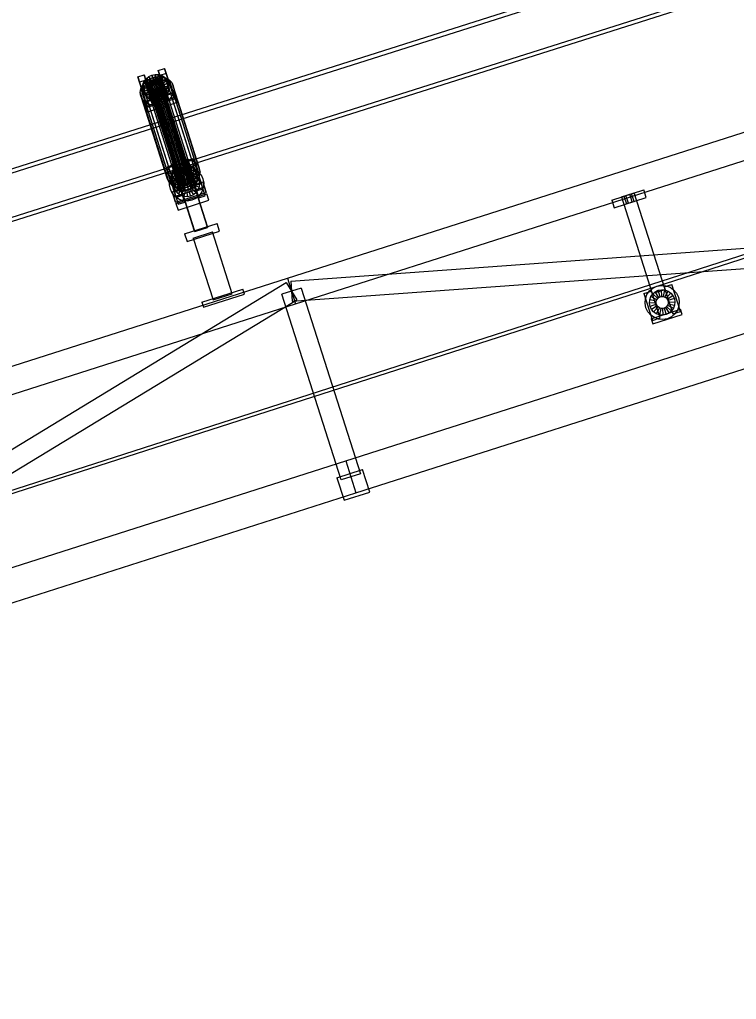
# Model space of a CAD drawing. Header units: millimetres. Extents: x -1970 to 34302, y -65268 to 6837.
# Drawn here: x 5362 to 6428, y 731 to 2188 of the extents above; entities that cross this region are included whole.
import ezdxf

# ---------------------------------------------------------------- set-up
doc = ezdxf.new("R2010")
doc.units = ezdxf.units.MM
doc.layers.add('COTAS_P', color=1, linetype='Continuous', lineweight=0)
doc.layers.add('lateral_C01', color=7, linetype='Continuous', lineweight=0)
doc.dimstyles.new('R19_100', dxfattribs={"dimtxt": 250, "dimasz": 150, "dimexe": 150, "dimexo": 80, "dimgap": 100, "dimtad": 1, "dimtih": 1, "dimtoh": 1, "dimdsep": 46, "dimcen": 0.09, "dimadec": 0, "dimazin": 0, "dimtfac": 1, "dimtdec": 4, "dimtofl": 0, "dimtmove": 0, "dimatfit": 3, "dimfxl": 1, "dimtolj": 1, "dimtzin": 0, "dimarcsym": 0})

# ---------------------------------------------------------------- blocks, each defined once
blk = doc.blocks.new('*D0')
at = {"layer": 'COTAS_P', "color": 0, "lineweight": -2, "transparency": 16777216}
for p, q in [((10965.3, 3566.3), (10670, 4490.2)), ((1814.1, 1503), (10572.8, 4301.7)), ((1920.8, 676.2), (1625.5, 1600.2))]:
    blk.add_line(p, q, dxfattribs=at)
at = {"layer": 'COTAS_P', "color": 0, "transparency": 16777216}
for points in [[(10565.2, 4325.5), (10580.4, 4277.9), (10715.7, 4347.4)], [(1806.5, 1526.8), (1821.7, 1479.1), (1671.2, 1457.3)]]:
    blk.add_solid(points, dxfattribs=at)
at = {"layer": 'Defpoints', "color": 0, "transparency": 16777216}
for p in [(10715.7, 4347.4), (10989.6, 3490.1), (1945.1, 600)]:
    blk.add_point(p, dxfattribs=at)

msp = doc.modelspace()

# ---------------------------------------------------------------- linework, layer by layer
at = {"layer": 'lateral_C01'}
for p, q in [((2005.168, 413.212), (11044.69, 3318.69)), ((2006.698, 408.451), (11046.22, 3313.93)), ((6513.744, 2335.635), (5579.735, 2038.939)), ((5581.551, 2033.22), (6515.561, 2329.917)), ((5600.573, 1973.34), (6534.582, 2270.036)), ((6536.399, 2264.318), (5602.389, 1967.621)), ((5759.904, 1803.218), (6902.966, 2168.47)), ((5772.079, 1765.116), (6915.141, 2130.368)), ((5567.92, 2112.306), (5577.446, 2115.349)), ((5570.352, 2104.652), (5567.92, 2112.306)), ((5567.92, 2112.306), (5579.92, 2074.862)), ((5577.446, 2115.349), (5579.877, 2107.696)), ((5589.445, 2077.906), (5577.446, 2115.349)), ((5537.439, 2102.566), (5546.964, 2105.609)), ((5539.87, 2094.912), (5537.439, 2102.566)), ((5537.439, 2102.566), (5549.438, 2065.122)), ((5549.395, 2097.956), (5539.87, 2094.912)), ((5546.964, 2105.609), (5549.395, 2097.956)), ((5558.964, 2068.166), (5546.964, 2105.609)), ((5547.21, 2096.86), (5550.203, 2100.413)), ((5548.548, 2095.016), (5553.749, 2098.86)), ((5549.395, 2097.956), (5561.395, 2060.512)), ((5550.203, 2100.413), (5554.094, 2103.289)), ((5557.131, 2095.179), (5550.203, 2100.413)), ((5550.203, 2100.413), (5552.287, 2093.853)), ((5553.749, 2098.86), (5559.794, 2101.537)), ((5553.749, 2098.86), (5592.82, 1975.862)), ((5554.094, 2103.289), (5558.616, 2105.291)), ((5558.974, 2096.542), (5554.094, 2103.289)), ((5554.094, 2103.289), (5556.177, 2096.729)), ((5560.7, 2098.731), (5556.177, 2096.729)), ((5558.616, 2105.291), (5563.462, 2106.282)), ((5561.116, 2097.49), (5558.616, 2105.291)), ((5558.616, 2105.291), (5560.7, 2098.731)), ((5558.626, 2097.635), (5560.768, 2098.583)), ((5559.794, 2101.537), (5566.273, 2102.862)), ((5559.794, 2101.537), (5598.866, 1978.538)), ((5565.546, 2099.722), (5560.7, 2098.731)), ((5560.7, 2098.731), (5563.2, 2090.93)), ((5560.768, 2098.583), (5563.064, 2099.053)), ((5560.768, 2098.583), (5606.091, 1955.905)), ((5563.411, 2097.96), (5561.116, 2097.49)), ((5563.064, 2099.053), (5565.356, 2099.012)), ((5563.064, 2099.053), (5608.387, 1956.375)), ((5563.411, 2097.96), (5563.462, 2106.282)), ((5565.704, 2097.919), (5563.411, 2097.96)), ((5565.495, 2091.4), (5563.411, 2097.96)), ((5563.462, 2106.282), (5568.302, 2106.196)), ((5563.462, 2106.282), (5565.546, 2099.722)), ((5565.356, 2099.012), (5567.489, 2098.464)), ((5565.356, 2099.012), (5610.679, 1956.334)), ((5565.546, 2099.722), (5565.495, 2091.4)), ((5570.385, 2099.637), (5565.546, 2099.722)), ((5565.704, 2097.919), (5568.302, 2106.196)), ((5567.837, 2097.371), (5565.704, 2097.919)), ((5567.788, 2091.359), (5565.704, 2097.919)), ((5566.273, 2102.862), (5572.743, 2102.748)), ((5566.273, 2102.862), (5605.344, 1979.864)), ((5567.489, 2098.464), (5569.318, 2097.445)), ((5567.489, 2098.464), (5612.812, 1955.786)), ((5570.385, 2099.637), (5567.788, 2091.359)), ((5567.837, 2097.371), (5572.805, 2105.039)), ((5568.302, 2106.196), (5572.805, 2105.039)), ((5568.302, 2106.196), (5570.385, 2099.637)), ((5569.665, 2096.352), (5576.665, 2102.888)), ((5574.888, 2098.479), (5569.921, 2090.811)), ((5579.877, 2107.696), (5570.352, 2104.652)), ((5582.351, 2067.209), (5570.352, 2104.652)), ((5574.888, 2098.479), (5570.385, 2099.637)), ((5571.064, 2094.932), (5579.618, 2099.891)), ((5572.743, 2102.748), (5578.763, 2101.2)), ((5572.743, 2102.748), (5611.814, 1979.749)), ((5572.805, 2105.039), (5576.665, 2102.888)), ((5572.805, 2105.039), (5574.888, 2098.479)), ((5578.748, 2096.328), (5574.888, 2098.479)), ((5576.665, 2102.888), (5579.618, 2099.891)), ((5576.665, 2102.888), (5578.748, 2096.328)), ((5578.763, 2101.2), (5583.923, 2098.325)), ((5578.763, 2101.2), (5617.834, 1978.202)), ((5579.618, 2099.891), (5581.464, 2096.252)), ((5579.618, 2099.891), (5581.702, 2093.331)), ((5579.877, 2107.696), (5591.876, 2070.253)), ((5583.923, 2098.325), (5587.871, 2094.319)), ((5583.923, 2098.325), (5622.994, 1975.327)), ((5551.869, 2057.469), (5539.87, 2094.912)), ((5541.13, 2079.383), (5542.016, 2084.934)), ((5542.016, 2084.934), (5544.546, 2090.266)), ((5542.016, 2084.934), (5581.087, 1961.936)), ((5544.546, 2090.266), (5548.548, 2095.016)), ((5544.546, 2090.266), (5583.617, 1967.268)), ((5544.655, 2088.719), (5545.317, 2092.871)), ((5554.502, 2089.64), (5544.655, 2088.719)), ((5544.655, 2088.719), (5546.738, 2082.159)), ((5545.267, 2084.686), (5544.655, 2088.719)), ((5554.793, 2087.73), (5545.267, 2084.686)), ((5545.267, 2084.686), (5547.351, 2078.126)), ((5547.113, 2081.047), (5545.267, 2084.686)), ((5545.317, 2092.871), (5547.21, 2096.86)), ((5554.816, 2091.607), (5545.317, 2092.871)), ((5545.317, 2092.871), (5547.401, 2086.312)), ((5547.401, 2086.312), (5546.738, 2082.159)), ((5555.667, 2086.006), (5547.113, 2081.047)), ((5555.713, 2093.496), (5547.21, 2096.86)), ((5547.21, 2096.86), (5549.293, 2090.3)), ((5549.293, 2090.3), (5547.401, 2086.312)), ((5547.401, 2086.312), (5556.9, 2085.047)), ((5548.548, 2095.016), (5587.619, 1972.018)), ((5552.287, 2093.853), (5549.293, 2090.3)), ((5549.293, 2090.3), (5557.797, 2086.937)), ((5557.066, 2084.586), (5550.067, 2078.05)), ((5556.177, 2096.729), (5552.287, 2093.853)), ((5552.287, 2093.853), (5559.215, 2088.62)), ((5558.895, 2083.568), (5553.927, 2075.899)), ((5554.155, 2090.733), (5554.469, 2092.7)), ((5554.445, 2088.823), (5554.155, 2090.733)), ((5554.155, 2090.733), (5599.478, 1948.056)), ((5555.32, 2087.099), (5554.445, 2088.823)), ((5554.445, 2088.823), (5599.768, 1946.145)), ((5554.469, 2092.7), (5555.365, 2094.59)), ((5554.469, 2092.7), (5599.792, 1950.023)), ((5554.816, 2091.607), (5554.502, 2089.64)), ((5556.586, 2083.08), (5554.502, 2089.64)), ((5554.502, 2089.64), (5554.793, 2087.73)), ((5556.876, 2081.17), (5554.793, 2087.73)), ((5554.793, 2087.73), (5555.667, 2086.006)), ((5555.713, 2093.496), (5554.816, 2091.607)), ((5556.9, 2085.047), (5554.816, 2091.607)), ((5556.719, 2085.68), (5555.32, 2087.099)), ((5555.32, 2087.099), (5600.643, 1944.421)), ((5555.365, 2094.59), (5556.783, 2096.273)), ((5555.365, 2094.59), (5600.688, 1951.912)), ((5557.751, 2079.446), (5555.667, 2086.006)), ((5555.667, 2086.006), (5557.066, 2084.586)), ((5557.131, 2095.179), (5555.713, 2093.496)), ((5557.797, 2086.937), (5555.713, 2093.496)), ((5556.177, 2096.729), (5561.057, 2089.982)), ((5556.586, 2083.08), (5556.9, 2085.047)), ((5558.547, 2084.661), (5556.719, 2085.68)), ((5556.719, 2085.68), (5602.042, 1943.002)), ((5556.783, 2096.273), (5558.626, 2097.635)), ((5556.783, 2096.273), (5602.106, 1953.595)), ((5556.9, 2085.047), (5557.797, 2086.937)), ((5559.15, 2078.026), (5557.066, 2084.586)), ((5557.066, 2084.586), (5558.895, 2083.568)), ((5558.974, 2096.542), (5557.131, 2095.179)), ((5559.215, 2088.62), (5557.131, 2095.179)), ((5557.797, 2086.937), (5559.215, 2088.62)), ((5560.68, 2084.113), (5558.547, 2084.661)), ((5558.547, 2084.661), (5603.87, 1941.983)), ((5558.626, 2097.635), (5603.949, 1954.957)), ((5560.978, 2077.008), (5558.895, 2083.568)), ((5558.895, 2083.568), (5561.028, 2083.019)), ((5561.116, 2097.49), (5558.974, 2096.542)), ((5561.057, 2089.982), (5558.974, 2096.542)), ((5559.215, 2088.62), (5561.057, 2089.982)), ((5562.973, 2084.072), (5560.68, 2084.113)), ((5560.68, 2084.113), (5606.003, 1941.435)), ((5561.057, 2089.982), (5563.2, 2090.93)), ((5563.2, 2090.93), (5561.116, 2097.49)), ((5565.268, 2084.542), (5562.973, 2084.072)), ((5562.973, 2084.072), (5608.296, 1941.394)), ((5563.2, 2090.93), (5565.495, 2091.4)), ((5563.32, 2082.979), (5565.615, 2083.448)), ((5567.41, 2085.49), (5565.268, 2084.542)), ((5565.268, 2084.542), (5610.591, 1941.864)), ((5565.495, 2091.4), (5567.788, 2091.359)), ((5565.615, 2083.448), (5567.758, 2084.397)), ((5565.615, 2083.448), (5568.115, 2075.648)), ((5567.699, 2076.889), (5565.615, 2083.448)), ((5569.253, 2086.852), (5567.41, 2085.49)), ((5567.41, 2085.49), (5612.733, 1942.812)), ((5567.758, 2084.397), (5569.601, 2085.759)), ((5567.758, 2084.397), (5572.638, 2077.649)), ((5569.841, 2077.837), (5567.758, 2084.397)), ((5567.788, 2091.359), (5569.921, 2090.811)), ((5569.665, 2096.352), (5567.837, 2097.371)), ((5569.921, 2090.811), (5567.837, 2097.371)), ((5570.671, 2088.535), (5569.253, 2086.852)), ((5569.253, 2086.852), (5614.576, 1944.174)), ((5569.318, 2097.445), (5570.717, 2096.026)), ((5569.318, 2097.445), (5614.641, 1954.767)), ((5569.601, 2085.759), (5571.019, 2087.442)), ((5569.601, 2085.759), (5576.528, 2080.525)), ((5571.684, 2079.199), (5569.601, 2085.759)), ((5571.064, 2094.932), (5569.665, 2096.352)), ((5571.749, 2089.792), (5569.665, 2096.352)), ((5569.921, 2090.811), (5571.749, 2089.792)), ((5571.568, 2090.424), (5570.671, 2088.535)), ((5570.671, 2088.535), (5615.994, 1945.857)), ((5570.717, 2096.026), (5571.591, 2094.302)), ((5570.717, 2096.026), (5616.04, 1953.348)), ((5571.019, 2087.442), (5571.915, 2089.331)), ((5571.019, 2087.442), (5579.522, 2084.078)), ((5573.102, 2080.882), (5571.019, 2087.442)), ((5571.939, 2093.208), (5571.064, 2094.932)), ((5573.148, 2088.372), (5571.064, 2094.932)), ((5571.881, 2092.391), (5571.568, 2090.424)), ((5571.568, 2090.424), (5616.891, 1947.747)), ((5571.591, 2094.302), (5571.881, 2092.391)), ((5616.914, 1951.624), (5571.591, 2094.302)), ((5578.748, 2096.328), (5571.749, 2089.792)), ((5571.749, 2089.792), (5573.148, 2088.372)), ((5571.881, 2092.391), (5617.204, 1949.714)), ((5571.915, 2089.331), (5572.229, 2091.298)), ((5571.915, 2089.331), (5581.414, 2088.067)), ((5573.999, 2082.771), (5571.915, 2089.331)), ((5581.464, 2096.252), (5571.939, 2093.208)), ((5571.939, 2093.208), (5574.022, 2086.649)), ((5572.229, 2091.298), (5571.939, 2093.208)), ((5572.229, 2091.298), (5582.077, 2092.219)), ((5574.313, 2084.738), (5572.229, 2091.298)), ((5581.702, 2093.331), (5573.148, 2088.372)), ((5573.148, 2088.372), (5574.022, 2086.649)), ((5574.313, 2084.738), (5573.999, 2082.771)), ((5574.022, 2086.649), (5583.548, 2089.692)), ((5574.022, 2086.649), (5574.313, 2084.738)), ((5584.161, 2085.659), (5574.313, 2084.738)), ((5579.522, 2084.078), (5576.528, 2080.525)), ((5581.702, 2093.331), (5578.748, 2096.328)), ((5581.414, 2088.067), (5579.522, 2084.078)), ((5579.522, 2084.078), (5581.606, 2077.518)), ((5582.077, 2092.219), (5581.414, 2088.067)), ((5581.414, 2088.067), (5583.498, 2081.507)), ((5583.548, 2089.692), (5581.464, 2096.252)), ((5581.464, 2096.252), (5582.077, 2092.219)), ((5583.548, 2089.692), (5581.702, 2093.331)), ((5582.077, 2092.219), (5584.161, 2085.659)), ((5583.498, 2081.507), (5584.161, 2085.659)), ((5584.161, 2085.659), (5583.548, 2089.692)), ((5587.871, 2094.319), (5590.339, 2089.454)), ((5587.871, 2094.319), (5626.942, 1971.32)), ((5591.158, 2084.062), (5590.272, 2078.511)), ((5590.339, 2089.454), (5591.158, 2084.062)), ((5629.41, 1966.456), (5590.339, 2089.454)), ((5591.158, 2084.062), (5630.229, 1961.064)), ((5541.949, 2073.991), (5541.13, 2079.383)), ((5541.13, 2079.383), (5580.202, 1956.385)), ((5544.417, 2069.127), (5541.949, 2073.991)), ((5541.949, 2073.991), (5581.021, 1950.993)), ((5548.366, 2065.12), (5544.417, 2069.127)), ((5544.417, 2069.127), (5583.488, 1946.128)), ((5546.08, 2065.769), (5591.803, 2080.379)), ((5546.738, 2082.159), (5556.586, 2083.08)), ((5546.738, 2082.159), (5547.351, 2078.126)), ((5547.113, 2081.047), (5549.197, 2074.487)), ((5550.067, 2078.05), (5547.113, 2081.047)), ((5547.351, 2078.126), (5556.876, 2081.17)), ((5547.351, 2078.126), (5549.197, 2074.487)), ((5594.234, 2072.726), (5548.512, 2058.116)), ((5594.303, 2072.578), (5548.58, 2057.968)), ((5549.197, 2074.487), (5557.751, 2079.446)), ((5549.197, 2074.487), (5552.151, 2071.49)), ((5550.067, 2078.05), (5552.151, 2071.49)), ((5553.927, 2075.899), (5550.067, 2078.05)), ((5552.151, 2071.49), (5559.15, 2078.026)), ((5552.151, 2071.49), (5556.01, 2069.34)), ((5553.927, 2075.899), (5556.01, 2069.34)), ((5558.43, 2074.742), (5553.927, 2075.899)), ((5556.01, 2069.34), (5560.978, 2077.008)), ((5556.01, 2069.34), (5560.514, 2068.182)), ((5556.876, 2081.17), (5556.586, 2083.08)), ((5557.751, 2079.446), (5556.876, 2081.17)), ((5559.15, 2078.026), (5557.751, 2079.446)), ((5561.028, 2083.019), (5558.43, 2074.742)), ((5558.43, 2074.742), (5560.514, 2068.182)), ((5563.269, 2074.656), (5558.43, 2074.742)), ((5560.978, 2077.008), (5559.15, 2078.026)), ((5560.514, 2068.182), (5563.111, 2076.459)), ((5560.593, 2066.325), (5579.644, 2072.413)), ((5579.721, 2072.17), (5560.67, 2066.082)), ((5563.111, 2076.459), (5560.978, 2077.008)), ((5563.111, 2076.459), (5561.028, 2083.019)), ((5561.028, 2083.019), (5563.32, 2082.979)), ((5565.404, 2076.419), (5563.111, 2076.459)), ((5563.32, 2082.979), (5563.269, 2074.656)), ((5568.115, 2075.648), (5563.269, 2074.656)), ((5563.269, 2074.656), (5565.353, 2068.096)), ((5565.404, 2076.419), (5563.32, 2082.979)), ((5565.353, 2068.096), (5565.404, 2076.419)), ((5565.353, 2068.096), (5570.199, 2069.088)), ((5567.699, 2076.889), (5565.404, 2076.419)), ((5569.841, 2077.837), (5567.699, 2076.889)), ((5570.199, 2069.088), (5567.699, 2076.889)), ((5572.638, 2077.649), (5568.115, 2075.648)), ((5568.115, 2075.648), (5570.199, 2069.088)), ((5571.684, 2079.199), (5569.841, 2077.837)), ((5574.722, 2071.09), (5569.841, 2077.837)), ((5570.199, 2069.088), (5574.722, 2071.09)), ((5573.102, 2080.882), (5571.684, 2079.199)), ((5578.612, 2073.965), (5571.684, 2079.199)), ((5576.528, 2080.525), (5572.638, 2077.649)), ((5572.638, 2077.649), (5574.722, 2071.09)), ((5573.999, 2082.771), (5573.102, 2080.882)), ((5581.606, 2077.518), (5573.102, 2080.882)), ((5583.498, 2081.507), (5573.999, 2082.771)), ((5574.722, 2071.09), (5578.612, 2073.965)), ((5576.528, 2080.525), (5578.612, 2073.965)), ((5578.612, 2073.965), (5581.606, 2077.518)), ((5579.644, 2072.413), (5579.721, 2072.17)), ((5641.318, 1879.413), (5579.644, 2072.413)), ((5579.721, 2072.17), (5641.396, 1879.17)), ((5589.445, 2077.906), (5579.92, 2074.862)), ((5579.92, 2074.862), (5582.351, 2067.209)), ((5581.606, 2077.518), (5583.498, 2081.507)), ((5582.351, 2067.209), (5591.876, 2070.253)), ((5587.742, 2073.179), (5583.74, 2068.429)), ((5590.272, 2078.511), (5587.742, 2073.179)), ((5587.742, 2073.179), (5626.814, 1950.181)), ((5591.876, 2070.253), (5589.445, 2077.906)), ((5590.272, 2078.511), (5629.344, 1955.513)), ((5591.803, 2080.379), (5594.234, 2072.726)), ((5594.303, 2072.578), (5591.803, 2080.379)), ((5594.234, 2072.726), (5596.734, 2064.925)), ((5596.734, 2064.925), (5594.303, 2072.578)), ((5548.512, 2058.116), (5546.08, 2065.769)), ((5546.08, 2065.769), (5548.58, 2057.968)), ((5553.526, 2062.245), (5548.366, 2065.12)), ((5548.366, 2065.12), (5587.437, 1942.122)), ((5551.011, 2050.315), (5548.512, 2058.116)), ((5548.58, 2057.968), (5551.011, 2050.315)), ((5558.964, 2068.166), (5549.438, 2065.122)), ((5549.438, 2065.122), (5551.869, 2057.469)), ((5551.011, 2050.315), (5596.734, 2064.925)), ((5551.869, 2057.469), (5561.395, 2060.512)), ((5559.546, 2060.698), (5553.526, 2062.245)), ((5553.526, 2062.245), (5592.597, 1939.247)), ((5561.395, 2060.512), (5558.964, 2068.166)), ((5566.015, 2060.583), (5559.546, 2060.698)), ((5559.546, 2060.698), (5598.617, 1937.699)), ((5560.514, 2068.182), (5565.353, 2068.096)), ((5560.67, 2066.082), (5560.593, 2066.325)), ((5622.267, 1873.325), (5560.593, 2066.325)), ((5622.345, 1873.082), (5560.67, 2066.082)), ((5572.494, 2061.909), (5566.015, 2060.583)), ((5566.015, 2060.583), (5605.087, 1937.585)), ((5578.539, 2064.585), (5572.494, 2061.909)), ((5572.494, 2061.909), (5611.565, 1938.91)), ((5583.74, 2068.429), (5578.539, 2064.585)), ((5578.539, 2064.585), (5617.611, 1941.587)), ((5583.74, 2068.429), (5622.812, 1945.431)), ((5579.735, 2038.939), (4645.725, 1742.242)), ((4647.542, 1736.524), (5581.551, 2033.22)), ((5600.573, 1973.34), (5579.735, 2038.939)), ((5579.735, 2038.939), (5581.551, 2033.22)), ((5581.551, 2033.22), (5602.389, 1967.621)), ((5610.465, 1978.374), (5619.99, 1981.418)), ((5619.99, 1981.418), (5622.422, 1973.765)), ((5631.99, 1943.974), (5619.99, 1981.418)), ((4666.563, 1676.643), (5600.573, 1973.34)), ((5602.389, 1967.621), (4668.38, 1670.925)), ((5579.983, 1968.634), (5589.509, 1971.678)), ((5582.414, 1960.981), (5579.983, 1968.634)), ((5579.983, 1968.634), (5591.982, 1931.191)), ((5583.617, 1967.268), (5581.087, 1961.936)), ((5587.619, 1972.018), (5583.617, 1967.268)), ((5592.82, 1975.862), (5587.619, 1972.018)), ((5589.509, 1971.678), (5591.94, 1964.025)), ((5601.508, 1934.234), (5589.509, 1971.678)), ((5592.748, 1966.482), (5596.638, 1969.357)), ((5598.866, 1978.538), (5592.82, 1975.862)), ((5596.391, 1964.796), (5602.389, 1967.621)), ((5596.638, 1969.357), (5601.16, 1971.359)), ((5601.518, 1962.61), (5596.638, 1969.357)), ((5596.638, 1969.357), (5598.722, 1962.798)), ((5605.344, 1979.864), (5598.866, 1978.538)), ((5601.16, 1971.359), (5606.006, 1972.351)), ((5603.66, 1963.558), (5601.16, 1971.359)), ((5601.16, 1971.359), (5603.244, 1964.799)), ((5602.389, 1967.621), (5608.915, 1968.798)), ((5611.814, 1979.749), (5605.344, 1979.864)), ((5605.956, 1964.028), (5606.006, 1972.351)), ((5606.006, 1972.351), (5610.846, 1972.265)), ((5606.006, 1972.351), (5608.09, 1965.791)), ((5608.248, 1963.988), (5610.846, 1972.265)), ((5608.915, 1968.798), (5615.523, 1968.245)), ((5610.381, 1963.439), (5615.349, 1971.107)), ((5612.896, 1970.721), (5610.465, 1978.374)), ((5610.465, 1978.374), (5622.464, 1940.931)), ((5610.846, 1972.265), (5615.349, 1971.107)), ((5610.846, 1972.265), (5612.93, 1965.705)), ((5617.834, 1978.202), (5611.814, 1979.749)), ((5612.21, 1962.421), (5619.209, 1968.957)), ((5622.422, 1973.765), (5612.896, 1970.721)), ((5624.895, 1933.277), (5612.896, 1970.721)), ((5613.598, 1968.683), (5623.123, 1971.727)), ((5613.598, 1968.683), (5628.208, 1922.961)), ((5615.349, 1971.107), (5619.209, 1968.957)), ((5615.349, 1971.107), (5617.433, 1964.548)), ((5615.523, 1968.245), (5621.762, 1966.002)), ((5622.994, 1975.327), (5617.834, 1978.202)), ((5619.209, 1968.957), (5622.163, 1965.96)), ((5619.209, 1968.957), (5621.293, 1962.397)), ((5622.422, 1973.765), (5634.421, 1936.321)), ((5626.942, 1971.32), (5622.994, 1975.327)), ((5637.734, 1926.005), (5623.123, 1971.727)), ((5629.41, 1966.456), (5626.942, 1971.32)), ((5581.087, 1961.936), (5580.202, 1956.385)), ((5580.202, 1956.385), (5581.021, 1950.993)), ((5591.94, 1964.025), (5582.414, 1960.981)), ((5594.414, 1923.537), (5582.414, 1960.981)), ((5583.116, 1958.943), (5592.642, 1961.987)), ((5583.116, 1958.943), (5597.726, 1913.221)), ((5585.302, 1948.828), (5587.545, 1955.068)), ((5587.199, 1954.788), (5587.862, 1958.94)), ((5597.047, 1955.709), (5587.199, 1954.788)), ((5587.199, 1954.788), (5589.283, 1948.228)), ((5587.812, 1950.755), (5587.199, 1954.788)), ((5587.545, 1955.068), (5591.328, 1960.514)), ((5597.337, 1953.798), (5587.812, 1950.755)), ((5587.862, 1958.94), (5589.754, 1962.929)), ((5597.361, 1957.676), (5587.862, 1958.94)), ((5587.862, 1958.94), (5589.945, 1952.38)), ((5589.945, 1952.38), (5589.283, 1948.228)), ((5598.212, 1952.075), (5589.658, 1947.116)), ((5589.754, 1962.929), (5592.748, 1966.482)), ((5598.257, 1959.565), (5589.754, 1962.929)), ((5589.754, 1962.929), (5591.838, 1956.369)), ((5591.838, 1956.369), (5589.945, 1952.38)), ((5589.945, 1952.38), (5599.445, 1951.116)), ((5591.328, 1960.514), (5596.391, 1964.796)), ((5591.555, 1947.467), (5593.234, 1952.135)), ((5594.831, 1959.922), (5591.838, 1956.369)), ((5591.838, 1956.369), (5600.341, 1953.005)), ((5591.94, 1964.025), (5603.939, 1926.581)), ((5607.252, 1916.264), (5592.642, 1961.987)), ((5599.675, 1961.248), (5592.748, 1966.482)), ((5592.748, 1966.482), (5594.831, 1959.922)), ((5593.234, 1952.135), (5596.063, 1956.209)), ((5602.121, 1947.551), (5593.234, 1952.135)), ((5598.722, 1962.798), (5594.831, 1959.922)), ((5594.831, 1959.922), (5601.759, 1954.688)), ((5596.063, 1956.209), (5599.85, 1959.411)), ((5603.462, 1949.481), (5596.063, 1956.209)), ((5597.361, 1957.676), (5597.047, 1955.709)), ((5599.131, 1949.149), (5597.047, 1955.709)), ((5597.047, 1955.709), (5597.337, 1953.798)), ((5599.421, 1947.239), (5597.337, 1953.798)), ((5597.337, 1953.798), (5598.212, 1952.075)), ((5598.257, 1959.565), (5597.361, 1957.676)), ((5599.445, 1951.116), (5597.361, 1957.676)), ((5600.295, 1945.515), (5598.212, 1952.075)), ((5598.212, 1952.075), (5599.611, 1950.655)), ((5599.675, 1961.248), (5598.257, 1959.565)), ((5600.341, 1953.005), (5598.257, 1959.565)), ((5603.244, 1964.799), (5598.722, 1962.798)), ((5598.722, 1962.798), (5603.602, 1956.05)), ((5599.445, 1951.116), (5600.341, 1953.005)), ((5601.518, 1962.61), (5599.675, 1961.248)), ((5601.759, 1954.688), (5599.675, 1961.248)), ((5599.85, 1959.411), (5604.337, 1961.525)), ((5605.256, 1950.998), (5599.85, 1959.411)), ((5600.341, 1953.005), (5601.759, 1954.688)), ((5602.106, 1953.595), (5600.688, 1951.912)), ((5603.66, 1963.558), (5601.518, 1962.61)), ((5603.602, 1956.05), (5601.518, 1962.61)), ((5601.759, 1954.688), (5603.602, 1956.05)), ((5603.949, 1954.957), (5602.106, 1953.595)), ((5608.09, 1965.791), (5603.244, 1964.799)), ((5603.244, 1964.799), (5605.744, 1956.999)), ((5603.602, 1956.05), (5605.744, 1956.999)), ((5605.956, 1964.028), (5603.66, 1963.558)), ((5605.744, 1956.999), (5603.66, 1963.558)), ((5606.091, 1955.905), (5603.949, 1954.957)), ((5604.337, 1961.525), (5609.219, 1962.405)), ((5607.381, 1951.999), (5604.337, 1961.525)), ((5605.256, 1950.998), (5607.381, 1951.999)), ((5605.744, 1956.999), (5608.04, 1957.468)), ((5608.248, 1963.988), (5605.956, 1964.028)), ((5608.04, 1957.468), (5605.956, 1964.028)), ((5608.387, 1956.375), (5606.091, 1955.905)), ((5607.381, 1951.999), (5609.693, 1952.416)), ((5608.09, 1965.791), (5608.04, 1957.468)), ((5608.04, 1957.468), (5610.332, 1957.428)), ((5612.93, 1965.705), (5608.09, 1965.791)), ((5610.381, 1963.439), (5608.248, 1963.988)), ((5610.332, 1957.428), (5608.248, 1963.988)), ((5610.679, 1956.334), (5608.387, 1956.375)), ((5609.693, 1952.416), (5609.219, 1962.405)), ((5609.219, 1962.405), (5614.161, 1961.992)), ((5609.693, 1952.416), (5612.035, 1952.221)), ((5612.93, 1965.705), (5610.332, 1957.428)), ((5610.332, 1957.428), (5612.465, 1956.879)), ((5612.21, 1962.421), (5610.381, 1963.439)), ((5612.465, 1956.879), (5610.381, 1963.439)), ((5612.812, 1955.786), (5610.679, 1956.334)), ((5612.035, 1952.221), (5614.161, 1961.992)), ((5612.035, 1952.221), (5614.245, 1951.425)), ((5612.145, 1951.827), (5613.563, 1953.51)), ((5613.609, 1961.001), (5612.21, 1962.421)), ((5614.293, 1955.861), (5612.21, 1962.421)), ((5617.433, 1964.548), (5612.465, 1956.879)), ((5612.465, 1956.879), (5614.293, 1955.861)), ((5614.641, 1954.767), (5612.812, 1955.786)), ((5617.433, 1964.548), (5612.93, 1965.705)), ((5613.563, 1953.51), (5614.459, 1955.4)), ((5613.563, 1953.51), (5622.066, 1950.147)), ((5615.647, 1946.951), (5613.563, 1953.51)), ((5613.609, 1961.001), (5622.163, 1965.96)), ((5614.483, 1959.277), (5613.609, 1961.001)), ((5615.692, 1954.441), (5613.609, 1961.001)), ((5614.161, 1961.992), (5618.829, 1960.313)), ((5614.245, 1951.425), (5618.829, 1960.313)), ((5621.293, 1962.397), (5614.293, 1955.861)), ((5614.293, 1955.861), (5615.692, 1954.441)), ((5614.459, 1955.4), (5614.773, 1957.367)), ((5614.459, 1955.4), (5623.959, 1954.135)), ((5616.543, 1948.84), (5614.459, 1955.4)), ((5624.009, 1962.321), (5614.483, 1959.277)), ((5614.483, 1959.277), (5616.567, 1952.717)), ((5614.773, 1957.367), (5614.483, 1959.277)), ((5616.04, 1953.348), (5614.641, 1954.767)), ((5614.773, 1957.367), (5624.621, 1958.288)), ((5616.857, 1950.807), (5614.773, 1957.367)), ((5624.246, 1959.4), (5615.692, 1954.441)), ((5615.692, 1954.441), (5616.567, 1952.717)), ((5616.914, 1951.624), (5616.04, 1953.348)), ((5616.175, 1950.085), (5622.903, 1957.484)), ((5616.567, 1952.717), (5626.092, 1955.761)), ((5616.567, 1952.717), (5616.857, 1950.807)), ((5621.293, 1962.397), (5617.433, 1964.548)), ((5617.692, 1948.291), (5626.106, 1953.697)), ((5618.829, 1960.313), (5622.903, 1957.484)), ((5624.246, 1959.4), (5621.293, 1962.397)), ((5621.762, 1966.002), (5627.208, 1962.219)), ((5623.959, 1954.135), (5622.066, 1950.147)), ((5622.163, 1965.96), (5624.009, 1962.321)), ((5622.163, 1965.96), (5624.246, 1959.4)), ((5622.903, 1957.484), (5626.106, 1953.697)), ((5624.621, 1958.288), (5623.959, 1954.135)), ((5623.959, 1954.135), (5626.042, 1947.576)), ((5626.092, 1955.761), (5624.009, 1962.321)), ((5624.009, 1962.321), (5624.621, 1958.288)), ((5626.092, 1955.761), (5624.246, 1959.4)), ((5624.621, 1958.288), (5626.705, 1951.728)), ((5626.705, 1951.728), (5626.092, 1955.761)), ((5626.106, 1953.697), (5628.219, 1949.21)), ((5626.814, 1950.181), (5629.344, 1955.513)), ((5627.208, 1962.219), (5631.49, 1957.156)), ((5629.344, 1955.513), (5630.229, 1961.064)), ((5630.229, 1961.064), (5629.41, 1966.456)), ((5631.49, 1957.156), (5634.315, 1951.158)), ((5581.021, 1950.993), (5583.488, 1946.128)), ((5583.488, 1946.128), (5587.437, 1942.122)), ((5584.749, 1942.221), (5585.302, 1948.828)), ((5585.926, 1935.695), (5584.749, 1942.221)), ((5587.437, 1942.122), (5592.597, 1939.247)), ((5587.812, 1950.755), (5589.895, 1944.195)), ((5589.658, 1947.116), (5587.812, 1950.755)), ((5588.625, 1931.838), (5634.347, 1946.448)), ((5589.283, 1948.228), (5599.131, 1949.149)), ((5589.283, 1948.228), (5589.895, 1944.195)), ((5589.658, 1947.116), (5591.741, 1940.556)), ((5592.611, 1944.119), (5589.658, 1947.116)), ((5589.895, 1944.195), (5599.421, 1947.239)), ((5589.895, 1944.195), (5591.741, 1940.556)), ((5636.778, 1938.795), (5591.056, 1924.184)), ((5636.847, 1938.647), (5591.125, 1924.037)), ((5591.142, 1942.525), (5591.555, 1947.467)), ((5601.131, 1942.999), (5591.142, 1942.525)), ((5592.022, 1937.643), (5591.142, 1942.525)), ((5601.326, 1945.341), (5591.555, 1947.467)), ((5591.741, 1940.556), (5600.295, 1945.515)), ((5591.741, 1940.556), (5594.695, 1937.559)), ((5601.548, 1940.687), (5592.022, 1937.643)), ((5594.136, 1933.156), (5592.022, 1937.643)), ((5592.597, 1939.247), (5598.617, 1937.699)), ((5599.611, 1950.655), (5592.611, 1944.119)), ((5592.611, 1944.119), (5594.695, 1937.559)), ((5596.471, 1941.968), (5592.611, 1944.119)), ((5602.549, 1938.562), (5594.136, 1933.156)), ((5594.695, 1937.559), (5601.694, 1944.095)), ((5594.695, 1937.559), (5598.555, 1935.408)), ((5601.439, 1949.636), (5596.471, 1941.968)), ((5596.471, 1941.968), (5598.555, 1935.408)), ((5600.974, 1940.81), (5596.471, 1941.968)), ((5598.555, 1935.408), (5603.523, 1943.076)), ((5598.617, 1937.699), (5605.087, 1937.585)), ((5599.131, 1949.149), (5599.445, 1951.116)), ((5599.421, 1947.239), (5599.131, 1949.149)), ((5600.295, 1945.515), (5599.421, 1947.239)), ((5599.792, 1950.023), (5599.478, 1948.056)), ((5599.478, 1948.056), (5599.768, 1946.145)), ((5601.694, 1944.095), (5599.611, 1950.655)), ((5599.611, 1950.655), (5601.439, 1949.636)), ((5599.768, 1946.145), (5600.643, 1944.421)), ((5600.688, 1951.912), (5599.792, 1950.023)), ((5601.694, 1944.095), (5600.295, 1945.515)), ((5600.643, 1944.421), (5602.042, 1943.002)), ((5603.572, 1949.088), (5600.974, 1940.81)), ((5600.974, 1940.81), (5603.058, 1934.251)), ((5605.814, 1940.725), (5600.974, 1940.81)), ((5601.131, 1942.999), (5601.326, 1945.341)), ((5601.548, 1940.687), (5601.131, 1942.999)), ((5601.326, 1945.341), (5602.121, 1947.551)), ((5603.523, 1943.076), (5601.439, 1949.636)), ((5601.439, 1949.636), (5603.572, 1949.088)), ((5602.549, 1938.562), (5601.548, 1940.687)), ((5603.523, 1943.076), (5601.694, 1944.095)), ((5602.042, 1943.002), (5603.87, 1941.983)), ((5602.121, 1947.551), (5603.462, 1949.481)), ((5604.066, 1936.768), (5602.549, 1938.562)), ((5603.05, 1932.667), (5622.101, 1938.756)), ((5603.058, 1934.251), (5605.656, 1942.528)), ((5622.353, 1937.965), (5603.303, 1931.876)), ((5603.462, 1949.481), (5605.256, 1950.998)), ((5605.656, 1942.528), (5603.523, 1943.076)), ((5605.656, 1942.528), (5603.572, 1949.088)), ((5603.572, 1949.088), (5605.864, 1949.047)), ((5603.87, 1941.983), (5606.003, 1941.435)), ((5605.087, 1937.585), (5611.565, 1938.91)), ((5607.948, 1942.487), (5605.656, 1942.528)), ((5605.864, 1949.047), (5605.814, 1940.725)), ((5610.66, 1941.716), (5605.814, 1940.725)), ((5605.814, 1940.725), (5607.898, 1934.165)), ((5605.864, 1949.047), (5608.16, 1949.517)), ((5607.948, 1942.487), (5605.864, 1949.047)), ((5606.003, 1941.435), (5608.296, 1941.394)), ((5607.898, 1934.165), (5607.948, 1942.487)), ((5610.244, 1942.957), (5607.948, 1942.487)), ((5608.16, 1949.517), (5610.302, 1950.465)), ((5608.16, 1949.517), (5610.66, 1941.716)), ((5610.244, 1942.957), (5608.16, 1949.517)), ((5608.296, 1941.394), (5610.591, 1941.864)), ((5612.386, 1943.905), (5610.244, 1942.957)), ((5612.744, 1935.156), (5610.244, 1942.957)), ((5610.302, 1950.465), (5612.145, 1951.827)), ((5610.302, 1950.465), (5615.182, 1943.718)), ((5612.386, 1943.905), (5610.302, 1950.465)), ((5610.591, 1941.864), (5612.733, 1942.812)), ((5615.182, 1943.718), (5610.66, 1941.716)), ((5610.66, 1941.716), (5612.744, 1935.156)), ((5611.565, 1938.91), (5617.611, 1941.587)), ((5612.145, 1951.827), (5619.073, 1946.594)), ((5614.229, 1945.267), (5612.145, 1951.827)), ((5614.229, 1945.267), (5612.386, 1943.905)), ((5617.266, 1937.158), (5612.386, 1943.905)), ((5612.733, 1942.812), (5614.576, 1944.174)), ((5615.647, 1946.951), (5614.229, 1945.267)), ((5621.156, 1940.034), (5614.229, 1945.267)), ((5614.245, 1951.425), (5616.175, 1950.085)), ((5614.576, 1944.174), (5615.994, 1945.857)), ((5619.073, 1946.594), (5615.182, 1943.718)), ((5615.182, 1943.718), (5617.266, 1937.158)), ((5616.543, 1948.84), (5615.647, 1946.951)), ((5624.15, 1943.587), (5615.647, 1946.951)), ((5615.994, 1945.857), (5616.891, 1947.747)), ((5616.175, 1950.085), (5617.692, 1948.291)), ((5616.857, 1950.807), (5616.543, 1948.84)), ((5626.042, 1947.576), (5616.543, 1948.84)), ((5618.12, 1939.301), (5616.779, 1937.372)), ((5626.705, 1951.728), (5616.857, 1950.807)), ((5616.891, 1947.747), (5617.204, 1949.714)), ((5617.204, 1949.714), (5616.914, 1951.624)), ((5617.266, 1937.158), (5621.156, 1940.034)), ((5617.611, 1941.587), (5622.812, 1945.431)), ((5617.692, 1948.291), (5618.693, 1946.166)), ((5618.915, 1941.512), (5618.12, 1939.301)), ((5618.12, 1939.301), (5627.007, 1934.718)), ((5628.219, 1949.21), (5618.693, 1946.166)), ((5618.693, 1946.166), (5619.11, 1943.854)), ((5619.11, 1943.854), (5618.915, 1941.512)), ((5618.915, 1941.512), (5628.686, 1939.386)), ((5622.066, 1950.147), (5619.073, 1946.594)), ((5619.073, 1946.594), (5621.156, 1940.034)), ((5619.11, 1943.854), (5629.099, 1944.328)), ((5621.156, 1940.034), (5624.15, 1943.587)), ((5622.066, 1950.147), (5624.15, 1943.587)), ((5622.101, 1938.756), (5622.353, 1937.965)), ((5641.002, 1879.614), (5622.101, 1938.756)), ((5622.353, 1937.965), (5641.255, 1878.823)), ((5631.99, 1943.974), (5622.464, 1940.931)), ((5622.464, 1940.931), (5624.895, 1933.277)), ((5622.812, 1945.431), (5626.814, 1950.181)), ((5624.15, 1943.587), (5626.042, 1947.576)), ((5626.042, 1947.576), (5626.705, 1951.728)), ((5628.686, 1939.386), (5627.007, 1934.718)), ((5628.219, 1949.21), (5629.099, 1944.328)), ((5629.099, 1944.328), (5628.686, 1939.386)), ((5634.421, 1936.321), (5631.99, 1943.974)), ((5634.939, 1938.024), (5632.696, 1931.785)), ((5634.315, 1951.158), (5635.492, 1944.632)), ((5634.347, 1946.448), (5636.778, 1938.795)), ((5636.847, 1938.647), (5634.347, 1946.448)), ((5635.492, 1944.632), (5634.939, 1938.024)), ((5636.778, 1938.795), (5639.278, 1930.994)), ((5639.278, 1930.994), (5636.847, 1938.647)), ((5588.751, 1929.697), (5585.926, 1935.695)), ((5591.056, 1924.184), (5588.625, 1931.838)), ((5588.625, 1931.838), (5591.125, 1924.037)), ((5593.033, 1924.634), (5588.751, 1929.697)), ((5593.556, 1916.384), (5591.056, 1924.184)), ((5591.125, 1924.037), (5593.556, 1916.384)), ((5601.508, 1934.234), (5591.982, 1931.191)), ((5591.982, 1931.191), (5594.414, 1923.537)), ((5598.479, 1920.851), (5593.033, 1924.634)), ((5593.556, 1916.384), (5639.278, 1930.994)), ((5597.338, 1929.369), (5594.136, 1933.156)), ((5594.26, 1914.213), (5639.982, 1928.823)), ((5594.414, 1923.537), (5603.939, 1926.581)), ((5604.066, 1936.768), (5597.338, 1929.369)), ((5601.412, 1926.54), (5597.338, 1929.369)), ((5598.555, 1935.408), (5603.058, 1934.251)), ((5605.996, 1935.427), (5601.412, 1926.54)), ((5606.08, 1924.861), (5601.412, 1926.54)), ((5603.939, 1926.581), (5601.508, 1934.234)), ((5603.303, 1931.876), (5603.05, 1932.667)), ((5621.951, 1873.526), (5603.05, 1932.667)), ((5603.058, 1934.251), (5607.898, 1934.165)), ((5622.204, 1872.734), (5603.303, 1931.876)), ((5605.996, 1935.427), (5604.066, 1936.768)), ((5608.206, 1934.632), (5605.996, 1935.427)), ((5608.206, 1934.632), (5606.08, 1924.861)), ((5611.022, 1924.448), (5606.08, 1924.861)), ((5626.647, 1924.562), (5607.596, 1918.474)), ((5607.898, 1934.165), (5612.744, 1935.156)), ((5610.548, 1934.437), (5608.206, 1934.632)), ((5612.86, 1934.853), (5610.548, 1934.437)), ((5610.548, 1934.437), (5611.022, 1924.448)), ((5615.904, 1925.328), (5611.022, 1924.448)), ((5612.744, 1935.156), (5617.266, 1937.158)), ((5614.985, 1935.855), (5612.86, 1934.853)), ((5612.86, 1934.853), (5615.904, 1925.328)), ((5616.779, 1937.372), (5614.985, 1935.855)), ((5614.985, 1935.855), (5620.391, 1927.441)), ((5620.391, 1927.441), (5615.904, 1925.328)), ((5616.779, 1937.372), (5624.178, 1930.644)), ((5624.178, 1930.644), (5620.391, 1927.441)), ((5628.913, 1926.339), (5623.85, 1922.057)), ((5627.007, 1934.718), (5624.178, 1930.644)), ((5624.895, 1933.277), (5634.421, 1936.321)), ((5626.647, 1924.562), (5641.135, 1879.22)), ((5628.208, 1922.961), (5637.734, 1926.005)), ((5632.696, 1931.785), (5628.913, 1926.339)), ((5643.026, 1919.297), (5639.982, 1928.823)), ((6242.374, 1919.593), (6290.002, 1934.811)), ((6246.027, 1908.162), (6293.654, 1923.381)), ((6256.663, 1924.158), (6275.714, 1930.246)), ((6256.663, 1924.158), (6302.589, 1780.429)), ((6260.473, 1925.376), (6263.33, 1926.289)), ((6260.473, 1925.376), (6264.125, 1913.945)), ((6263.33, 1926.289), (6269.046, 1928.115)), ((6266.983, 1914.858), (6263.33, 1926.289)), ((6269.046, 1928.115), (6271.903, 1929.028)), ((6272.698, 1916.685), (6269.046, 1928.115)), ((6275.556, 1917.598), (6271.903, 1929.028)), ((6321.641, 1786.517), (6275.714, 1930.246)), ((6293.654, 1923.381), (6290.002, 1934.811)), ((5594.26, 1914.213), (5597.304, 1904.687)), ((5597.304, 1904.687), (5643.026, 1919.297)), ((5597.726, 1913.221), (5607.252, 1916.264)), ((5604.718, 1918.608), (5598.479, 1920.851)), ((5611.326, 1918.055), (5604.718, 1918.608)), ((5622.084, 1873.133), (5607.596, 1918.474)), ((5617.852, 1919.232), (5611.326, 1918.055)), ((5623.85, 1922.057), (5617.852, 1919.232)), ((6242.374, 1919.593), (6246.027, 1908.162)), ((6266.983, 1914.858), (6264.125, 1913.945)), ((6266.983, 1914.858), (6272.698, 1916.685)), ((6272.698, 1916.685), (6275.556, 1917.598)), ((5846.651, 1531.741), (6989.713, 1896.993)), ((5607.11, 1869.398), (5655.5, 1884.86)), ((5641.002, 1879.614), (5621.951, 1873.526)), ((5641.135, 1879.22), (5622.084, 1873.133)), ((5641.318, 1879.413), (5622.267, 1873.325)), ((5622.345, 1873.082), (5641.396, 1879.17)), ((5641.255, 1878.823), (5641.002, 1879.614)), ((5641.396, 1879.17), (5641.318, 1879.413)), ((5659.152, 1873.429), (5655.5, 1884.86)), ((5764.91, 1799.128), (6996.241, 1888.14)), ((5607.11, 1869.398), (5610.763, 1857.967)), ((5610.763, 1857.967), (5659.152, 1873.429)), ((5620.061, 1863.038), (5648.637, 1872.169)), ((5621.951, 1873.526), (5622.204, 1872.734)), ((5622.204, 1872.734), (5641.255, 1878.823)), ((5622.267, 1873.325), (5622.345, 1873.082)), ((5678.024, 1780.204), (5648.637, 1872.169)), ((5620.061, 1863.038), (5649.447, 1771.072)), ((5767.073, 1769.206), (6998.404, 1858.218)), ((5861.87, 1484.113), (7004.932, 1849.365)), ((4616.841, 1437.966), (5759.904, 1803.218)), ((4703.404, 1155.491), (5758.197, 1796.983)), ((5758.197, 1796.983), (5773.785, 1771.351)), ((5759.904, 1803.218), (5772.079, 1765.116)), ((5764.91, 1799.128), (5767.073, 1769.206)), ((6309.558, 1791.474), (6316.084, 1792.651)), ((6316.084, 1792.651), (6322.691, 1792.098)), ((6320.423, 1790.327), (6331.854, 1793.979)), ((6322.691, 1792.098), (6328.931, 1789.855)), ((6344.637, 1753.972), (6331.854, 1793.979)), ((5632.645, 1767.803), (5693.608, 1787.283)), ((5635.08, 1760.183), (5696.043, 1779.663)), ((5649.447, 1771.072), (5678.024, 1780.204)), ((5696.043, 1779.663), (5693.608, 1787.283)), ((5780.279, 1788.733), (5751.703, 1779.601)), ((5839.972, 1503.361), (5751.703, 1779.601)), ((5780.279, 1788.733), (5868.549, 1512.493)), ((6289.941, 1780.587), (6301.372, 1784.239)), ((6289.941, 1780.587), (6302.725, 1740.58)), ((6292.47, 1772.682), (6294.714, 1778.921)), ((6294.714, 1778.921), (6298.497, 1784.367)), ((6298.497, 1784.367), (6303.56, 1788.649)), ((6300.403, 1775.988), (6303.232, 1780.062)), ((6314.156, 1744.232), (6301.372, 1784.239)), ((6302.589, 1780.429), (6321.641, 1786.517)), ((6303.232, 1780.062), (6307.019, 1783.265)), ((6310.631, 1773.334), (6303.232, 1780.062)), ((6303.56, 1788.649), (6309.558, 1791.474)), ((6307.019, 1783.265), (6311.506, 1785.378)), ((6312.425, 1774.851), (6307.019, 1783.265)), ((6311.506, 1785.378), (6316.388, 1786.258)), ((6314.55, 1775.853), (6311.506, 1785.378)), ((6316.862, 1776.269), (6316.388, 1786.258)), ((6316.388, 1786.258), (6321.33, 1785.845)), ((6319.203, 1776.074), (6321.33, 1785.845)), ((6320.423, 1790.327), (6333.207, 1750.32)), ((6321.33, 1785.845), (6325.998, 1784.166)), ((6321.414, 1775.279), (6325.998, 1784.166)), ((6323.344, 1773.938), (6330.072, 1781.337)), ((6324.861, 1772.144), (6333.274, 1777.55)), ((6325.998, 1784.166), (6330.072, 1781.337)), ((6328.931, 1789.855), (6334.377, 1786.072)), ((6330.072, 1781.337), (6333.274, 1777.55)), ((6333.274, 1777.55), (6335.388, 1773.063)), ((6334.377, 1786.072), (6338.659, 1781.009)), ((6338.659, 1781.009), (6341.484, 1775.011)), ((4629.017, 1399.864), (5772.079, 1765.116)), ((4718.992, 1129.859), (5773.785, 1771.351)), ((5632.645, 1767.803), (5635.08, 1760.183)), ((6291.918, 1766.074), (6292.47, 1772.682)), ((6293.095, 1759.548), (6291.918, 1766.074)), ((6298.311, 1766.378), (6298.724, 1771.32)), ((6308.3, 1766.852), (6298.311, 1766.378)), ((6299.191, 1761.496), (6298.311, 1766.378)), ((6298.724, 1771.32), (6300.403, 1775.988)), ((6308.495, 1769.194), (6298.724, 1771.32)), ((6308.716, 1764.54), (6299.191, 1761.496)), ((6309.29, 1771.404), (6300.403, 1775.988)), ((6308.3, 1766.852), (6308.495, 1769.194)), ((6308.716, 1764.54), (6308.3, 1766.852)), ((6308.495, 1769.194), (6309.29, 1771.404)), ((6309.718, 1762.415), (6308.716, 1764.54)), ((6309.29, 1771.404), (6310.631, 1773.334)), ((6310.631, 1773.334), (6312.425, 1774.851)), ((6312.425, 1774.851), (6314.55, 1775.853)), ((6314.55, 1775.853), (6316.862, 1776.269)), ((6316.862, 1776.269), (6319.203, 1776.074)), ((6319.203, 1776.074), (6321.414, 1775.279)), ((6321.414, 1775.279), (6323.344, 1773.938)), ((6323.344, 1773.938), (6324.861, 1772.144)), ((6325.288, 1763.155), (6323.948, 1761.225)), ((6324.861, 1772.144), (6325.862, 1770.019)), ((6326.083, 1765.365), (6325.288, 1763.155)), ((6325.288, 1763.155), (6334.176, 1758.571)), ((6335.388, 1773.063), (6325.862, 1770.019)), ((6325.862, 1770.019), (6326.279, 1767.707)), ((6326.279, 1767.707), (6326.083, 1765.365)), ((6326.083, 1765.365), (6335.855, 1763.239)), ((6326.279, 1767.707), (6336.268, 1768.181)), ((6335.855, 1763.239), (6334.176, 1758.571)), ((6335.388, 1773.063), (6336.268, 1768.181)), ((6336.268, 1768.181), (6335.855, 1763.239)), ((6341.484, 1775.011), (6342.661, 1768.485)), ((6342.661, 1768.485), (6342.108, 1761.878)), ((6295.92, 1753.55), (6293.095, 1759.548)), ((6300.202, 1748.487), (6295.92, 1753.55)), ((6301.304, 1757.009), (6299.191, 1761.496)), ((6305.648, 1744.704), (6300.202, 1748.487)), ((6300.859, 1743.133), (6344.677, 1757.134)), ((6309.718, 1762.415), (6301.304, 1757.009)), ((6304.507, 1753.222), (6301.304, 1757.009)), ((6303.294, 1735.513), (6347.112, 1749.514)), ((6311.235, 1760.621), (6304.507, 1753.222)), ((6308.581, 1750.393), (6304.507, 1753.222)), ((6313.164, 1759.28), (6308.581, 1750.393)), ((6313.249, 1748.714), (6308.581, 1750.393)), ((6311.235, 1760.621), (6309.718, 1762.415)), ((6313.164, 1759.28), (6311.235, 1760.621)), ((6315.375, 1758.485), (6313.164, 1759.28)), ((6315.375, 1758.485), (6313.249, 1748.714)), ((6318.191, 1748.301), (6313.249, 1748.714)), ((6317.717, 1758.29), (6315.375, 1758.485)), ((6320.029, 1758.707), (6317.717, 1758.29)), ((6317.717, 1758.29), (6318.191, 1748.301)), ((6323.073, 1749.181), (6318.191, 1748.301)), ((6322.154, 1759.708), (6320.029, 1758.707)), ((6320.029, 1758.707), (6323.073, 1749.181)), ((6323.948, 1761.225), (6322.154, 1759.708)), ((6322.154, 1759.708), (6327.56, 1751.295)), ((6327.56, 1751.295), (6323.073, 1749.181)), ((6323.948, 1761.225), (6331.347, 1754.497)), ((6331.347, 1754.497), (6327.56, 1751.295)), ((6336.082, 1750.192), (6331.019, 1745.91)), ((6334.176, 1758.571), (6331.347, 1754.497)), ((6333.207, 1750.32), (6344.637, 1753.972)), ((6339.864, 1755.638), (6336.082, 1750.192)), ((6342.108, 1761.878), (6339.864, 1755.638)), ((6347.112, 1749.514), (6344.677, 1757.134)), ((6300.859, 1743.133), (6303.294, 1735.513)), ((6302.725, 1740.58), (6314.156, 1744.232)), ((6311.887, 1742.461), (6305.648, 1744.704)), ((6318.495, 1741.908), (6311.887, 1742.461)), ((6325.021, 1743.085), (6318.495, 1741.908)), ((6331.019, 1745.91), (6325.021, 1743.085)), ((4703.589, 1166.489), (5846.651, 1531.741)), ((5846.651, 1531.741), (5861.87, 1484.113)), ((5833.687, 1506.602), (5871.789, 1518.777)), ((5882.443, 1485.438), (5871.789, 1518.777)), ((5833.687, 1506.602), (5844.341, 1473.263)), ((5868.549, 1512.493), (5839.972, 1503.361)), ((4718.808, 1118.861), (5861.87, 1484.113)), ((5844.341, 1473.263), (5882.443, 1485.438))]:
    msp.add_line(p, q, dxfattribs=at)

# ---------------------------------------------------------------- dimensions: what is measured, and where the dimension line sits
at = {"layer": 'COTAS_P'}
dim = msp.add_aligned_dim(p1=(1945.131, 600), p2=(10989.61, 3490.056), distance=900, text='<> P', dimstyle='R19_100', dxfattribs=at)
dim.commit()
dim.dimension.update_dxf_attribs({"geometry": '*D0', "text_midpoint": (6193.431, 2902.324)})

doc.saveas('drawing.dxf')
